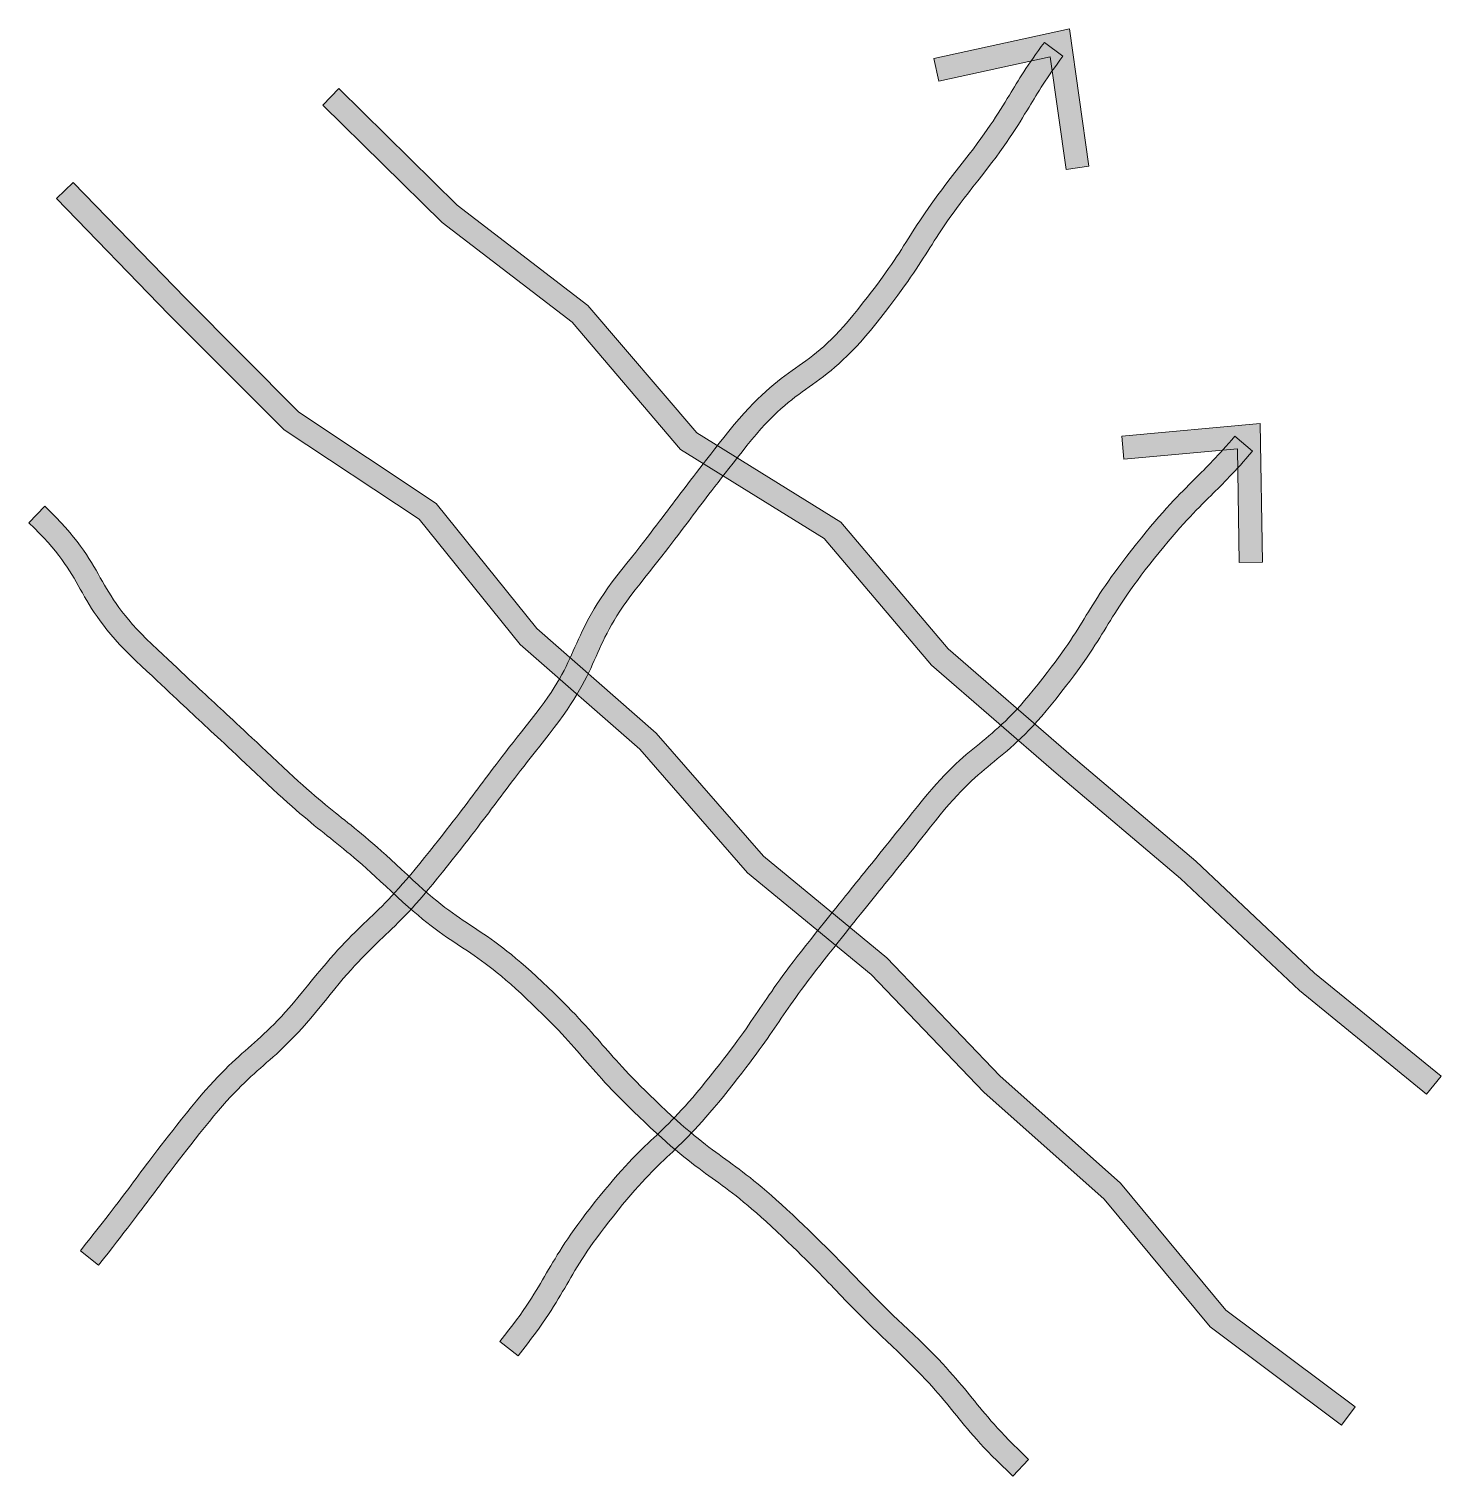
# Model space of a CAD drawing. Header units: millimetres. Extents: x 2.54 to 4.69, y -4.59 to -2.37.
import ezdxf

# ---------------------------------------------------------------- set-up
doc = ezdxf.new("R2010")
doc.units = ezdxf.units.MM
doc.header["$MEASUREMENT"] = 0
doc.layers.add('Outlines', color=7, linetype='Continuous', lineweight=0)

# ---------------------------------------------------------------- blocks, each defined once
blk = doc.blocks.new('Block_0')
at = {"layer": 'Outlines', "true_color": 0x231f20, "transparency": 33554687}
h = blk.add_hatch(color=250, dxfattribs=at)
h.dxf.hatch_style = 2
h.paths.add_polyline_path([(4.1553, -2.5844), (4.1204, -2.5894), (4.0959, -2.4172), (3.9259, -2.4542), (3.9184, -2.4197), (4.1255, -2.3747)])
h = blk.add_hatch(color=250, dxfattribs=at)
h.dxf.hatch_style = 2
edge = h.paths.add_edge_path()
edge.add_spline(control_points=[(2.6422, -4.2633), (2.6422, -4.2633), (2.6147, -4.2413), (2.6147, -4.2413), (2.6562, -4.1892), (2.676, -4.1627), (2.696, -4.1358), (2.7156, -4.1093), (2.7356, -4.0828), (2.7767, -4.0308), (2.8191, -3.9774), (2.8455, -3.9543), (2.8711, -3.9315), (2.8966, -3.9091), (2.9208, -3.8878), (2.9614, -3.8366), (3.0033, -3.7841), (3.0282, -3.7601), (3.0524, -3.7371), (3.0768, -3.7136), (3.0999, -3.6916), (3.1405, -3.6406), (3.1817, -3.5888), (3.2017, -3.5622), (3.2217, -3.5357), (3.2417, -3.5088), (3.2616, -3.4821), (3.3033, -3.4298), (3.3431, -3.3796), (3.3564, -3.3502), (3.3702, -3.319), (3.3845, -3.2871), (3.3991, -3.2542), (3.442, -3.2003), (3.483, -3.1488), (3.503, -3.1221), (3.5228, -3.0958), (3.5431, -3.0687), (3.5633, -3.042), (3.6055, -2.989), (3.6487, -2.9347), (3.6785, -2.9135), (3.7073, -2.8928), (3.7353, -2.8729), (3.762, -2.8539), (3.8022, -2.8033), (3.8435, -2.7514), (3.8609, -2.7242), (3.8792, -2.6953), (3.8971, -2.6668), (3.916, -2.6376), (3.9581, -2.5845), (3.9991, -2.5327), (4.0159, -2.5051), (4.0339, -2.4756), (4.0473, -2.4533), (4.0614, -2.4298), (4.0873, -2.3954), (4.0873, -2.3954), (4.1155, -2.4164), (4.1155, -2.4164), (4.0907, -2.4496), (4.0776, -2.4712), (4.0638, -2.4941), (4.0463, -2.523), (4.0284, -2.553), (3.9856, -2.6066), (3.9446, -2.6581), (3.9264, -2.6867), (3.9091, -2.7142), (3.8909, -2.7426), (3.8723, -2.7719), (3.8297, -2.8253), (3.7865, -2.8798), (3.7567, -2.9009), (3.7278, -2.9216), (3.6997, -2.9416), (3.6732, -2.9605), (3.633, -3.011), (3.5912, -3.0636), (3.5712, -3.0903), (3.551, -3.1171), (3.5311, -3.1436), (3.5109, -3.1703), (3.4696, -3.2224), (3.4294, -3.2727), (3.4163, -3.3021), (3.4024, -3.3333), (3.3883, -3.3652), (3.3736, -3.3981), (3.3309, -3.4518), (3.2897, -3.5037), (3.2697, -3.5302), (3.2498, -3.5567), (3.2298, -3.5836), (3.2098, -3.6103), (3.1681, -3.6627), (3.1261, -3.7155), (3.1011, -3.7395), (3.0768, -3.7626), (3.0525, -3.7858), (3.0294, -3.8079), (2.989, -3.8587), (2.9464, -3.9123), (2.9201, -3.9357), (2.8944, -3.9581), (2.8689, -3.9805), (2.8448, -4.0018), (2.8043, -4.0528), (2.7635, -4.1041), (2.7438, -4.1307), (2.7242, -4.1569), (2.7041, -4.1837), (2.6842, -4.2106), (2.6422, -4.2633)], knot_values=[0, 0, 0, 0, 1, 1, 1, 2, 2, 2, 3, 3, 3, 4, 4, 4, 5, 5, 5, 6, 6, 6, 7, 7, 7, 8, 8, 8, 9, 9, 9, 10, 10, 10, 11, 11, 11, 12, 12, 12, 13, 13, 13, 14, 14, 14, 15, 15, 15, 16, 16, 16, 17, 17, 17, 18, 18, 18, 19, 19, 19, 20, 20, 20, 21, 21, 21, 22, 22, 22, 23, 23, 23, 24, 24, 24, 25, 25, 25, 26, 26, 26, 27, 27, 27, 28, 28, 28, 29, 29, 29, 30, 30, 30, 31, 31, 31, 32, 32, 32, 33, 33, 33, 34, 34, 34, 35, 35, 35, 36, 36, 36, 37, 37, 37, 38, 38, 38, 38], degree=3, periodic=0)
at = {"layer": 'Outlines'}
blk.add_lwpolyline([(4.1553, -2.5844), (4.1204, -2.5894), (4.0959, -2.4172), (3.9259, -2.4542), (3.9184, -2.4197), (4.1255, -2.3747)], close=True, dxfattribs=at)
blk.add_open_spline([(2.6422, -4.2633), (2.6422, -4.2633), (2.6147, -4.2413), (2.6147, -4.2413), (2.6562, -4.1892), (2.676, -4.1627), (2.696, -4.1358), (2.7156, -4.1093), (2.7356, -4.0828), (2.7767, -4.0308), (2.8191, -3.9774), (2.8455, -3.9543), (2.8711, -3.9315), (2.8966, -3.9091), (2.9208, -3.8878), (2.9614, -3.8366), (3.0033, -3.7841), (3.0282, -3.7601), (3.0524, -3.7371), (3.0768, -3.7136), (3.0999, -3.6916), (3.1405, -3.6406), (3.1817, -3.5888), (3.2017, -3.5622), (3.2217, -3.5357), (3.2417, -3.5088), (3.2616, -3.4821), (3.3033, -3.4298), (3.3431, -3.3796), (3.3564, -3.3502), (3.3702, -3.319), (3.3845, -3.2871), (3.3991, -3.2542), (3.442, -3.2003), (3.483, -3.1488), (3.503, -3.1221), (3.5228, -3.0958), (3.5431, -3.0687), (3.5633, -3.042), (3.6055, -2.989), (3.6487, -2.9347), (3.6785, -2.9135), (3.7073, -2.8928), (3.7353, -2.8729), (3.762, -2.8539), (3.8022, -2.8033), (3.8435, -2.7514), (3.8609, -2.7242), (3.8792, -2.6953), (3.8971, -2.6668), (3.916, -2.6376), (3.9581, -2.5845), (3.9991, -2.5327), (4.0159, -2.5051), (4.0339, -2.4756), (4.0473, -2.4533), (4.0614, -2.4298), (4.0873, -2.3954), (4.0873, -2.3954), (4.1155, -2.4164), (4.1155, -2.4164), (4.0907, -2.4496), (4.0776, -2.4712), (4.0638, -2.4941), (4.0463, -2.523), (4.0284, -2.553), (3.9856, -2.6066), (3.9446, -2.6581), (3.9264, -2.6867), (3.9091, -2.7142), (3.8909, -2.7426), (3.8723, -2.7719), (3.8297, -2.8253), (3.7865, -2.8798), (3.7567, -2.9009), (3.7278, -2.9216), (3.6997, -2.9416), (3.6732, -2.9605), (3.633, -3.011), (3.5912, -3.0636), (3.5712, -3.0903), (3.551, -3.1171), (3.5311, -3.1436), (3.5109, -3.1703), (3.4696, -3.2224), (3.4294, -3.2727), (3.4163, -3.3021), (3.4024, -3.3333), (3.3883, -3.3652), (3.3736, -3.3981), (3.3309, -3.4518), (3.2897, -3.5037), (3.2697, -3.5302), (3.2498, -3.5567), (3.2298, -3.5836), (3.2098, -3.6103), (3.1681, -3.6627), (3.1261, -3.7155), (3.1011, -3.7395), (3.0768, -3.7626), (3.0525, -3.7858), (3.0294, -3.8079), (2.989, -3.8587), (2.9464, -3.9123), (2.9201, -3.9357), (2.8944, -3.9581), (2.8689, -3.9805), (2.8448, -4.0018), (2.8043, -4.0528), (2.7635, -4.1041), (2.7438, -4.1307), (2.7242, -4.1569), (2.7041, -4.1837), (2.6842, -4.2106), (2.6422, -4.2633)], degree=3, knots=[0, 0, 0, 0, 1, 1, 1, 2, 2, 2, 3, 3, 3, 4, 4, 4, 5, 5, 5, 6, 6, 6, 7, 7, 7, 8, 8, 8, 9, 9, 9, 10, 10, 10, 11, 11, 11, 12, 12, 12, 13, 13, 13, 14, 14, 14, 15, 15, 15, 16, 16, 16, 17, 17, 17, 18, 18, 18, 19, 19, 19, 20, 20, 20, 21, 21, 21, 22, 22, 22, 23, 23, 23, 24, 24, 24, 25, 25, 25, 26, 26, 26, 27, 27, 27, 28, 28, 28, 29, 29, 29, 30, 30, 30, 31, 31, 31, 32, 32, 32, 33, 33, 33, 34, 34, 34, 35, 35, 35, 36, 36, 36, 37, 37, 37, 38, 38, 38, 38], dxfattribs=at)
blk = doc.blocks.new('Block_1')
at = {"layer": 'Outlines', "true_color": 0x231f20, "transparency": 33554687}
h = blk.add_hatch(color=250, dxfattribs=at)
h.dxf.hatch_style = 2
h.paths.add_polyline_path([(4.4204, -3.1893), (4.3851, -3.19), (4.3821, -3.016), (4.2088, -3.0318), (4.2057, -2.9966), (4.4167, -2.9775)])
h = blk.add_hatch(color=250, dxfattribs=at)
h.dxf.hatch_style = 2
edge = h.paths.add_edge_path()
edge.add_spline(control_points=[(3.2832, -4.4018), (3.2832, -4.4018), (3.2556, -4.3797), (3.2556, -4.3797), (3.2949, -4.3305), (3.3106, -4.3036), (3.3269, -4.275), (3.3435, -4.2468), (3.3603, -4.2178), (3.4013, -4.1662), (3.4423, -4.1145), (3.467, -4.0911), (3.4907, -4.0687), (3.5147, -4.0459), (3.5373, -4.0242), (3.5769, -3.9743), (3.6167, -3.9243), (3.6351, -3.8971), (3.6528, -3.8709), (3.6711, -3.8442), (3.6897, -3.8166), (3.7305, -3.7655), (3.771, -3.7145), (3.7915, -3.6892), (3.812, -3.6639), (3.8323, -3.6385), (3.8528, -3.6132), (3.8933, -3.5624), (3.935, -3.51), (3.9619, -3.488), (3.988, -3.4666), (4.0139, -3.4454), (4.0383, -3.4256), (4.0776, -3.3758), (4.1176, -3.3256), (4.1341, -3.2989), (4.1513, -3.2704), (4.1686, -3.2424), (4.1865, -3.2134), (4.2278, -3.1614), (4.2695, -3.1092), (4.2936, -3.0853), (4.317, -3.0622), (4.3353, -3.0441), (4.3525, -3.0269), (4.3784, -2.9967), (4.3784, -2.9967), (4.4052, -3.0195), (4.4052, -3.0195), (4.3787, -3.051), (4.3598, -3.0694), (4.3419, -3.0873), (4.3181, -3.1107), (4.2957, -3.133), (4.2554, -3.1834), (4.2154, -3.2337), (4.1989, -3.2604), (4.1817, -3.2889), (4.1644, -3.3169), (4.1465, -3.3459), (4.1052, -3.3979), (4.0635, -3.4504), (4.0366, -3.4725), (4.0104, -3.494), (3.9846, -3.515), (3.9601, -3.535), (3.9209, -3.5844), (3.8804, -3.6354), (3.8599, -3.6608), (3.8394, -3.6861), (3.8191, -3.7114), (3.7986, -3.7367), (3.7581, -3.7875), (3.7183, -3.8377), (3.6999, -3.8647), (3.6821, -3.8909), (3.6639, -3.9174), (3.6453, -3.945), (3.6044, -3.9963), (3.5633, -4.048), (3.5388, -4.0714), (3.515, -4.0942), (3.4911, -4.1169), (3.4685, -4.1382), (3.4289, -4.1882), (3.3896, -4.2375), (3.374, -4.2643), (3.3576, -4.2929), (3.3411, -4.3212), (3.3242, -4.3501), (3.2832, -4.4018)], knot_values=[0, 0, 0, 0, 1, 1, 1, 2, 2, 2, 3, 3, 3, 4, 4, 4, 5, 5, 5, 6, 6, 6, 7, 7, 7, 8, 8, 8, 9, 9, 9, 10, 10, 10, 11, 11, 11, 12, 12, 12, 13, 13, 13, 14, 14, 14, 15, 15, 15, 16, 16, 16, 17, 17, 17, 18, 18, 18, 19, 19, 19, 20, 20, 20, 21, 21, 21, 22, 22, 22, 23, 23, 23, 24, 24, 24, 25, 25, 25, 26, 26, 26, 27, 27, 27, 28, 28, 28, 29, 29, 29, 30, 30, 30, 30], degree=3, periodic=0)
at = {"layer": 'Outlines'}
blk.add_lwpolyline([(4.4204, -3.1893), (4.3851, -3.19), (4.3821, -3.016), (4.2088, -3.0318), (4.2057, -2.9966), (4.4167, -2.9775)], close=True, dxfattribs=at)
blk.add_open_spline([(3.2832, -4.4018), (3.2832, -4.4018), (3.2556, -4.3797), (3.2556, -4.3797), (3.2949, -4.3305), (3.3106, -4.3036), (3.3269, -4.275), (3.3435, -4.2468), (3.3603, -4.2178), (3.4013, -4.1662), (3.4423, -4.1145), (3.467, -4.0911), (3.4907, -4.0687), (3.5147, -4.0459), (3.5373, -4.0242), (3.5769, -3.9743), (3.6167, -3.9243), (3.6351, -3.8971), (3.6528, -3.8709), (3.6711, -3.8442), (3.6897, -3.8166), (3.7305, -3.7655), (3.771, -3.7145), (3.7915, -3.6892), (3.812, -3.6639), (3.8323, -3.6385), (3.8528, -3.6132), (3.8933, -3.5624), (3.935, -3.51), (3.9619, -3.488), (3.988, -3.4666), (4.0139, -3.4454), (4.0383, -3.4256), (4.0776, -3.3758), (4.1176, -3.3256), (4.1341, -3.2989), (4.1513, -3.2704), (4.1686, -3.2424), (4.1865, -3.2134), (4.2278, -3.1614), (4.2695, -3.1092), (4.2936, -3.0853), (4.317, -3.0622), (4.3353, -3.0441), (4.3525, -3.0269), (4.3784, -2.9967), (4.3784, -2.9967), (4.4052, -3.0195), (4.4052, -3.0195), (4.3787, -3.051), (4.3598, -3.0694), (4.3419, -3.0873), (4.3181, -3.1107), (4.2957, -3.133), (4.2554, -3.1834), (4.2154, -3.2337), (4.1989, -3.2604), (4.1817, -3.2889), (4.1644, -3.3169), (4.1465, -3.3459), (4.1052, -3.3979), (4.0635, -3.4504), (4.0366, -3.4725), (4.0104, -3.494), (3.9846, -3.515), (3.9601, -3.535), (3.9209, -3.5844), (3.8804, -3.6354), (3.8599, -3.6608), (3.8394, -3.6861), (3.8191, -3.7114), (3.7986, -3.7367), (3.7581, -3.7875), (3.7183, -3.8377), (3.6999, -3.8647), (3.6821, -3.8909), (3.6639, -3.9174), (3.6453, -3.945), (3.6044, -3.9963), (3.5633, -4.048), (3.5388, -4.0714), (3.515, -4.0942), (3.4911, -4.1169), (3.4685, -4.1382), (3.4289, -4.1882), (3.3896, -4.2375), (3.374, -4.2643), (3.3576, -4.2929), (3.3411, -4.3212), (3.3242, -4.3501), (3.2832, -4.4018)], degree=3, knots=[0, 0, 0, 0, 1, 1, 1, 2, 2, 2, 3, 3, 3, 4, 4, 4, 5, 5, 5, 6, 6, 6, 7, 7, 7, 8, 8, 8, 9, 9, 9, 10, 10, 10, 11, 11, 11, 12, 12, 12, 13, 13, 13, 14, 14, 14, 15, 15, 15, 16, 16, 16, 17, 17, 17, 18, 18, 18, 19, 19, 19, 20, 20, 20, 21, 21, 21, 22, 22, 22, 23, 23, 23, 24, 24, 24, 25, 25, 25, 26, 26, 26, 27, 27, 27, 28, 28, 28, 29, 29, 29, 30, 30, 30, 30], dxfattribs=at)

msp = doc.modelspace()

# ---------------------------------------------------------------- hatches: boundary and pattern name
at = {"layer": 'Outlines', "true_color": 0x231f20, "transparency": 33554687}
h = msp.add_hatch(color=250, dxfattribs=at)
h.dxf.hatch_style = 2
h.paths.add_polyline_path([(4.6712, -4.0022), (4.4769, -3.8437), (4.2953, -3.6723), (4.1052, -3.5114), (3.915, -3.3464), (3.751, -3.1533), (3.5312, -3.0169), (3.366, -2.8224), (3.1671, -2.6706), (2.9848, -2.491), (3.0096, -2.4658), (3.1902, -2.6441), (3.3901, -2.7971), (3.5562, -2.9919), (3.7762, -3.1283), (3.9402, -3.3218), (4.1283, -3.4847), (4.3188, -3.6461), (4.5, -3.8173), (4.6933, -3.9746)])
h = msp.add_hatch(color=250, dxfattribs=at)
h.dxf.hatch_style = 2
h.paths.add_polyline_path([(4.541, -4.5079), (4.3405, -4.3577), (4.1786, -4.1624), (3.9949, -3.9991), (3.8229, -3.8194), (3.6337, -3.6637), (3.4692, -3.4751), (3.2863, -3.3149), (3.1323, -3.1237), (2.9261, -2.9869), (2.7499, -2.8107), (2.5783, -2.6336), (2.6038, -2.6091), (2.7752, -2.786), (2.9485, -2.9599), (3.1581, -3.0994), (3.3118, -3.2906), (3.4942, -3.4503), (3.6582, -3.6385), (3.8468, -3.7936), (4.0194, -3.9739), (4.2037, -4.1379), (4.3646, -4.3322), (4.5623, -4.4797)])
h = msp.add_hatch(color=250, dxfattribs=at)
h.dxf.hatch_style = 2
edge = h.paths.add_edge_path()
edge.add_spline(control_points=[(4.039, -4.5854), (3.9911, -4.5403), (3.9698, -4.5138), (3.9495, -4.4886), (3.9288, -4.4631), (3.9091, -4.439), (3.8633, -4.3953), (3.8154, -4.3501), (3.7922, -4.326), (3.7698, -4.3026), (3.7477, -4.2798), (3.7252, -4.2561), (3.6787, -4.212), (3.6322, -4.1682), (3.6068, -4.15), (3.5798, -4.1303), (3.5531, -4.111), (3.5254, -4.0911), (3.477, -4.0449), (3.4289, -3.9998), (3.4069, -3.9743), (3.3855, -3.9495), (3.3636, -3.9243), (3.3431, -3.9005), (3.2963, -3.8563), (3.2498, -3.8123), (3.2234, -3.7948), (3.1955, -3.7763), (3.1676, -3.7579), (3.1387, -3.7388), (3.0901, -3.6926), (3.0427, -3.6478), (3.0179, -3.628), (2.9917, -3.6072), (2.9661, -3.5867), (2.9397, -3.5657), (2.8916, -3.52), (2.8438, -3.4749), (2.8198, -3.4525), (2.7957, -3.4301), (2.7716, -3.4077), (2.7473, -3.3853), (2.6996, -3.3398), (2.6496, -3.2928), (2.6317, -3.2611), (2.6145, -3.2305), (2.5978, -3.2008), (2.5819, -3.1728), (2.5361, -3.1294), (2.5361, -3.1294), (2.5602, -3.1039), (2.5602, -3.1039), (2.61, -3.1509), (2.6279, -3.1824), (2.6451, -3.2131), (2.662, -3.2427), (2.6777, -3.2708), (2.7237, -3.3144), (2.7716, -3.3595), (2.7955, -3.3819), (2.8196, -3.4043), (2.8438, -3.4267), (2.868, -3.4491), (2.9158, -3.4945), (2.9628, -3.539), (2.9886, -3.5596), (3.0138, -3.5796), (3.0393, -3.6), (3.0658, -3.6211), (3.1142, -3.6671), (3.1607, -3.7111), (3.1871, -3.7285), (3.215, -3.7469), (3.2429, -3.7655), (3.2718, -3.7846), (3.3204, -3.8308), (3.3686, -3.8762), (3.3907, -3.9016), (3.412, -3.9264), (3.4339, -3.9515), (3.4544, -3.9753), (3.5011, -4.0194), (3.5479, -4.0638), (3.5734, -4.0821), (3.6005, -4.1017), (3.6272, -4.121), (3.6547, -4.141), (3.7028, -4.1865), (3.75, -4.2309), (3.7729, -4.255), (3.7953, -4.2781), (3.8184, -4.3022), (3.8402, -4.325), (3.8878, -4.3698), (3.9353, -4.4149), (3.9563, -4.4411), (3.977, -4.4662), (3.9977, -4.4921), (4.017, -4.5162), (4.0631, -4.5599), (4.0631, -4.5599), (4.039, -4.5854), (4.039, -4.5854)], knot_values=[0, 0, 0, 0, 1, 1, 1, 2, 2, 2, 3, 3, 3, 4, 4, 4, 5, 5, 5, 6, 6, 6, 7, 7, 7, 8, 8, 8, 9, 9, 9, 10, 10, 10, 11, 11, 11, 12, 12, 12, 13, 13, 13, 14, 14, 14, 15, 15, 15, 16, 16, 16, 17, 17, 17, 18, 18, 18, 19, 19, 19, 20, 20, 20, 21, 21, 21, 22, 22, 22, 23, 23, 23, 24, 24, 24, 25, 25, 25, 26, 26, 26, 27, 27, 27, 28, 28, 28, 29, 29, 29, 30, 30, 30, 31, 31, 31, 32, 32, 32, 33, 33, 33, 34, 34, 34, 34], degree=3, periodic=0)

# ---------------------------------------------------------------- linework, layer by layer
at = {"layer": 'Outlines'}
for points in [[(4.6712, -4.0022), (4.4769, -3.8437), (4.2953, -3.6723), (4.1052, -3.5114), (3.915, -3.3464), (3.751, -3.1533), (3.5312, -3.0169), (3.366, -2.8224), (3.1671, -2.6706), (2.9848, -2.491), (3.0096, -2.4658), (3.1902, -2.6441), (3.3901, -2.7971), (3.5562, -2.9919), (3.7762, -3.1283), (3.9402, -3.3218), (4.1283, -3.4847), (4.3188, -3.6461), (4.5, -3.8173), (4.6933, -3.9746)], [(4.541, -4.5079), (4.3405, -4.3577), (4.1786, -4.1624), (3.9949, -3.9991), (3.8229, -3.8194), (3.6337, -3.6637), (3.4692, -3.4751), (3.2863, -3.3149), (3.1323, -3.1237), (2.9261, -2.9869), (2.7499, -2.8107), (2.5783, -2.6336), (2.6038, -2.6091), (2.7752, -2.786), (2.9485, -2.9599), (3.1581, -3.0994), (3.3118, -3.2906), (3.4942, -3.4503), (3.6582, -3.6385), (3.8468, -3.7936), (4.0194, -3.9739), (4.2037, -4.1379), (4.3646, -4.3322), (4.5623, -4.4797)]]:
    msp.add_lwpolyline(points, close=True, dxfattribs=at)
msp.add_open_spline([(4.039, -4.5854), (3.9911, -4.5403), (3.9698, -4.5138), (3.9495, -4.4886), (3.9288, -4.4631), (3.9091, -4.439), (3.8633, -4.3953), (3.8154, -4.3501), (3.7922, -4.326), (3.7698, -4.3026), (3.7477, -4.2798), (3.7252, -4.2561), (3.6787, -4.212), (3.6322, -4.1682), (3.6068, -4.15), (3.5798, -4.1303), (3.5531, -4.111), (3.5254, -4.0911), (3.477, -4.0449), (3.4289, -3.9998), (3.4069, -3.9743), (3.3855, -3.9495), (3.3636, -3.9243), (3.3431, -3.9005), (3.2963, -3.8563), (3.2498, -3.8123), (3.2234, -3.7948), (3.1955, -3.7763), (3.1676, -3.7579), (3.1387, -3.7388), (3.0901, -3.6926), (3.0427, -3.6478), (3.0179, -3.628), (2.9917, -3.6072), (2.9661, -3.5867), (2.9397, -3.5657), (2.8916, -3.52), (2.8438, -3.4749), (2.8198, -3.4525), (2.7957, -3.4301), (2.7716, -3.4077), (2.7473, -3.3853), (2.6996, -3.3398), (2.6496, -3.2928), (2.6317, -3.2611), (2.6145, -3.2305), (2.5978, -3.2008), (2.5819, -3.1728), (2.5361, -3.1294), (2.5361, -3.1294), (2.5602, -3.1039), (2.5602, -3.1039), (2.61, -3.1509), (2.6279, -3.1824), (2.6451, -3.2131), (2.662, -3.2427), (2.6777, -3.2708), (2.7237, -3.3144), (2.7716, -3.3595), (2.7955, -3.3819), (2.8196, -3.4043), (2.8438, -3.4267), (2.868, -3.4491), (2.9158, -3.4945), (2.9628, -3.539), (2.9886, -3.5596), (3.0138, -3.5796), (3.0393, -3.6), (3.0658, -3.6211), (3.1142, -3.6671), (3.1607, -3.7111), (3.1871, -3.7285), (3.215, -3.7469), (3.2429, -3.7655), (3.2718, -3.7846), (3.3204, -3.8308), (3.3686, -3.8762), (3.3907, -3.9016), (3.412, -3.9264), (3.4339, -3.9515), (3.4544, -3.9753), (3.5011, -4.0194), (3.5479, -4.0638), (3.5734, -4.0821), (3.6005, -4.1017), (3.6272, -4.121), (3.6547, -4.141), (3.7028, -4.1865), (3.75, -4.2309), (3.7729, -4.255), (3.7953, -4.2781), (3.8184, -4.3022), (3.8402, -4.325), (3.8878, -4.3698), (3.9353, -4.4149), (3.9563, -4.4411), (3.977, -4.4662), (3.9977, -4.4921), (4.017, -4.5162), (4.0631, -4.5599), (4.0631, -4.5599), (4.039, -4.5854), (4.039, -4.5854)], degree=3, knots=[0, 0, 0, 0, 1, 1, 1, 2, 2, 2, 3, 3, 3, 4, 4, 4, 5, 5, 5, 6, 6, 6, 7, 7, 7, 8, 8, 8, 9, 9, 9, 10, 10, 10, 11, 11, 11, 12, 12, 12, 13, 13, 13, 14, 14, 14, 15, 15, 15, 16, 16, 16, 17, 17, 17, 18, 18, 18, 19, 19, 19, 20, 20, 20, 21, 21, 21, 22, 22, 22, 23, 23, 23, 24, 24, 24, 25, 25, 25, 26, 26, 26, 27, 27, 27, 28, 28, 28, 29, 29, 29, 30, 30, 30, 31, 31, 31, 32, 32, 32, 33, 33, 33, 34, 34, 34, 34], dxfattribs=at)

# ---------------------------------------------------------------- block references
for name in ['Block_0', 'Block_1']:
    msp.add_blockref(name, (0, 0), dxfattribs=at)

doc.saveas('drawing.dxf')
